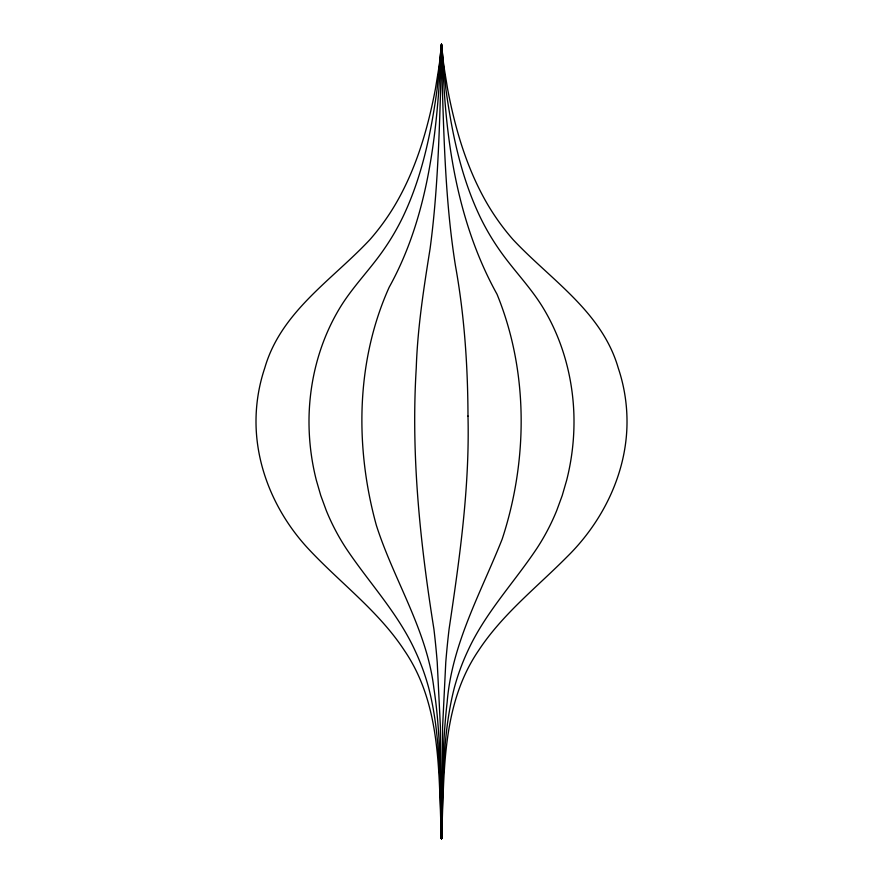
<?xml version="1.0" encoding="UTF-8"?>
<svg xmlns="http://www.w3.org/2000/svg" width="883" height="883" viewBox="0 0 883 883"><rect width="100%" height="100%" fill="white"/><g stroke="black" fill="none" stroke-linecap="round" stroke-linejoin="round"><path stroke-width="1.32" d="M467.99 416.059C469.745 487.648 459.59 558.542 449.083 629.115A869.347 869.347 0 0 0 445.772 662.338L442.604 726.786L441.5 838.85C438.343 775.075 442.195 705.936 404.491 650.628C378.531 610.87 339.646 582.581 307.714 548.111C274.922 512.559 254.47 464.811 256.092 416.059A167.958 167.958 0 0 1 264.779 367.946C281.004 311.699 332.229 279.944 369.988 239.547A232.748 232.748 0 0 0 395.33 204.492C416.114 169.028 427.78 129.095 435.396 88.94L439.27 65.132L441.5 44.15L443.73 65.132L447.604 88.94C455.209 129.095 466.886 169.028 487.659 204.492A232.748 232.748 0 0 0 513.012 239.547C550.771 279.933 601.996 311.699 618.221 367.946A167.958 167.958 0 0 1 626.919 416.059C628.773 469.005 604.325 520.208 566.996 556.886C536.743 587.361 502.284 614.347 478.509 650.628C440.805 705.936 444.657 775.075 441.5 838.85C439.557 788.497 441.29 737.261 428.741 688.045A224.757 224.757 0 0 0 415.065 650.628C397.747 612.813 368.763 582.427 345.937 548.111A220.507 220.507 0 0 1 326.291 510.573L320.772 495.529L316.302 480.098A238.542 238.542 0 0 1 309.061 416.059C310.021 378.2 320.187 340.441 339.834 307.946C352.615 286.809 370.297 269.326 384.204 248.995A239.481 239.481 0 0 0 402.637 217.461C421.997 177.196 431.081 132.936 437.14 88.94L441.5 44.15L445.86 88.94C451.919 132.936 461.003 177.196 480.363 217.461A239.481 239.481 0 0 0 498.796 248.995C512.703 269.326 530.385 286.809 543.166 307.946C562.813 340.441 572.979 378.2 573.939 416.059A238.542 238.542 0 0 1 566.698 480.098L562.228 495.529L556.709 510.573A220.507 220.507 0 0 1 537.063 548.111C514.237 582.427 485.253 612.813 467.935 650.628A224.757 224.757 0 0 0 454.259 688.045C441.71 737.261 443.443 788.497 441.5 838.85C440.308 788.552 441.434 737.934 433.851 688.045C426.93 629.767 393.774 580.065 376.301 525.131C354.933 447.549 355.805 361.324 389.193 287.207C422.791 226.677 433.895 157.141 438.884 88.94L441.5 44.15L444.116 88.94C448.575 159.966 462.217 231.456 497.019 294.227C528.586 371.478 528.023 460.341 502.173 539.138C481.014 592.449 451.853 643.828 447.151 702.217C441.908 747.559 442.482 793.287 441.5 838.85L440.396 726.786L437.228 662.338A869.347 869.347 0 0 0 433.917 629.115C420.153 542.802 410.86 455.462 416.257 367.946C417.56 327.957 423.73 288.432 430.043 248.995C437.195 195.96 439.006 142.384 440.628 88.94L441.5 44.15L442.372 88.94C444.215 147.947 446.103 207.196 455.429 265.584C464.392 315.209 467.802 365.672 467.99 416.059"/></g></svg>
